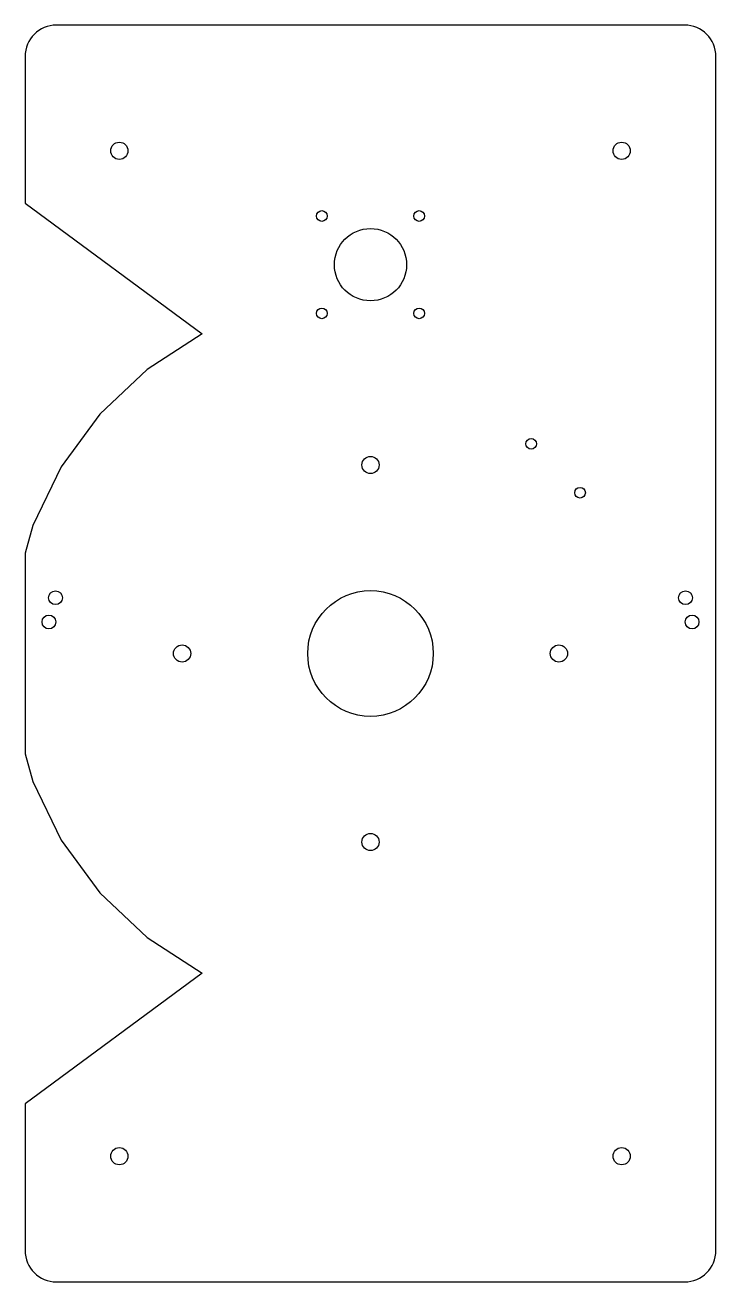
# Model space of a CAD drawing. Header units: millimetres. Extents: x -220 to 0, y -200 to 200.
import ezdxf

# ---------------------------------------------------------------- set-up
doc = ezdxf.new("R2010")
doc.units = ezdxf.units.MM

msp = doc.modelspace()

# ---------------------------------------------------------------- linework, layer by layer
for p, q in [((-10, 200), (-210, 200)), ((-220, 190), (-220, 143.29)), ((0, -190), (0, 190)), ((-220, 143.29), (-163.65, 101.72)), ((-163.65, 101.72), (-181.08, 90.4)), ((-181.08, 90.4), (-196.18, 76.14)), ((-196.18, 76.14), (-208.48, 59.39)), ((-208.48, 59.39), (-217.55, 40.71)), ((-217.55, 40.71), (-220, 31.92)), ((-220, 31.92), (-220, -31.92)), ((-220, -31.92), (-217.55, -40.71)), ((-217.55, -40.71), (-208.48, -59.39)), ((-208.48, -59.39), (-196.18, -76.14)), ((-196.18, -76.14), (-181.08, -90.4)), ((-181.08, -90.4), (-163.65, -101.72)), ((-163.65, -101.72), (-220, -143.29)), ((-220, -143.29), (-220, -190)), ((-210, -200), (-10, -200))]:
    msp.add_line(p, q)
for centre, radius in [((-190, 160), 2.75), ((-30, 160), 2.75), ((-125.5, 139.25), 1.7), ((-94.5, 139.25), 1.7), ((-110, 123.75), 11.5), ((-125.5, 108.25), 1.7), ((-94.5, 108.25), 1.7), ((-58.82, 66.73), 1.7), ((-110, 60), 2.75), ((-43.27, 51.18), 1.7), ((-110, 0), 20), ((-210.34, 17.75), 2.2), ((-9.66, 17.75), 2.2), ((-212.42, 10.03), 2.2), ((-7.58, 10.03), 2.2), ((-170, 0), 2.75), ((-50, 0), 2.75), ((-110, -60), 2.75), ((-190, -160), 2.75), ((-30, -160), 2.75)]:
    msp.add_circle(centre, radius)
for centre, start, end in [((-210, 190), 90, 180), ((-10, 190), 0, 90), ((-210, -190), 180, 270), ((-10, -190), 270, 360)]:
    msp.add_arc(centre, 10, start, end)

doc.saveas('drawing.dxf')
